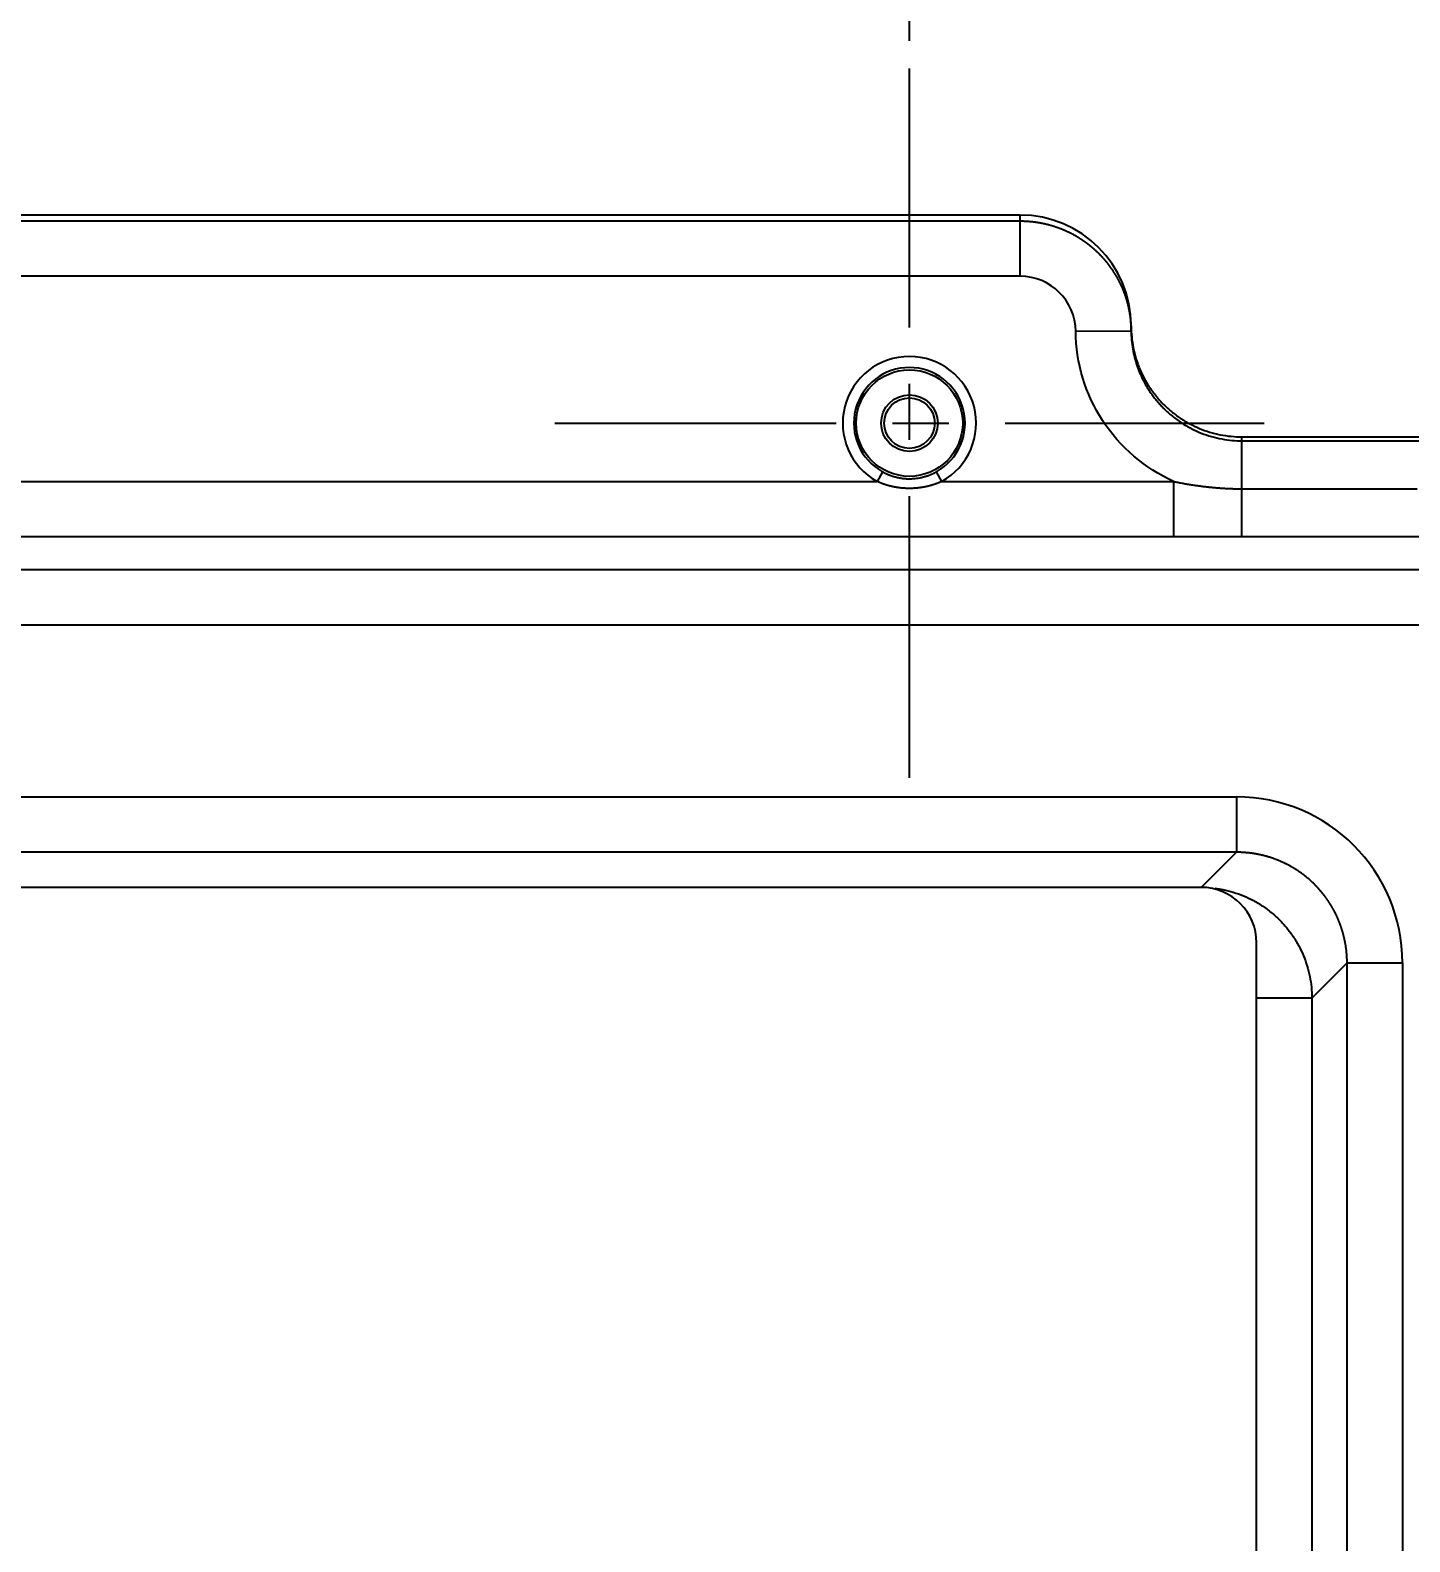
# Model space of a CAD drawing. Header units: millimetres. Extents: x 6110 to 6704, y -2661 to -1821.
# Drawn here: x 6289.37 to 6320.48, y -2176.34 to -2142.25 of the extents above; entities that cross this region are included whole.
import ezdxf

# ---------------------------------------------------------------- set-up
doc = ezdxf.new("R2010")
doc.units = ezdxf.units.MM
doc.header["$LTSCALE"] = 0.1
doc.linetypes.add('CENTERX2', pattern=[101.6, 63.5, -12.7, 12.7, -12.7])
doc.linetypes.add('HIDDEN2', pattern=[4.7625, 3.175, -1.5875])
doc.layers.add('1', color=4, linetype='HIDDEN2', lineweight=13)
doc.layers.add('DIM', color=3, linetype='Continuous', lineweight=9)
doc.layers.add('CENTER', color=1, linetype='CENTERX2')
doc.styles.get("Standard").update_dxf_attribs({"font": 'arial.ttf'})
doc.dimstyles.new('ISO-25', dxfattribs={"dimtxt": 2.5, "dimasz": 2.5, "dimexe": 1.25, "dimexo": 0.625, "dimtad": 1, "dimlfac": 5, "dimtxsty": 'Standard', "dimcen": 2.5, "dimadec": 0, "dimazin": 0, "dimtfac": 1, "dimtmove": 0, "dimatfit": 3, "dimfxl": 0, "dimarcsym": 0})

# ---------------------------------------------------------------- blocks, each defined once
blk = doc.blocks.new('*D79')
at = {"layer": 'Defpoints', "color": 0}
for p in [(6257.064, -2134.469), (6257.064, -2143.114), (6309.201, -2143.114)]:
    blk.add_point(p, dxfattribs=at)
at = {"layer": 'DIM', "color": 0, "lineweight": -2}
for p, q in [((6257.064, -2142.489), (6257.064, -2133.219)), ((6309.201, -2142.489), (6309.201, -2133.219)), ((6304.201, -2134.469), (6262.064, -2134.469))]:
    blk.add_line(p, q, dxfattribs=at)
at = {"layer": 'DIM', "color": 0}
for points in [[(6262.064, -2133.636), (6262.064, -2135.303), (6257.064, -2134.469)], [(6304.201, -2133.636), (6304.201, -2135.303), (6309.201, -2134.469)]]:
    blk.add_solid(points, dxfattribs=at)
at = {"layer": 'DIM', "color": 0, "insert": (6283.132, -2130.84), "char_height": 5, "attachment_point": 5}
blk.add_mtext('208,5', dxfattribs=at)
blk = doc.blocks.new('*D85')
at = {"layer": 'Defpoints', "color": 0}
for p in [(6324.46, -2027.378), (6392.692, -2027.378), (6311.704, -2532.542)]:
    blk.add_point(p, dxfattribs=at)
at = {"layer": 'DIM', "color": 0, "lineweight": -2}
for p, q in [((6325.085, -2027.378), (6393.942, -2027.378)), ((6392.692, -2527.542), (6392.692, -2032.378)), ((6312.329, -2532.542), (6393.942, -2532.542))]:
    blk.add_line(p, q, dxfattribs=at)
at = {"layer": 'DIM', "color": 0}
for points in [[(6391.858, -2032.378), (6393.525, -2032.378), (6392.692, -2027.378)], [(6391.858, -2527.542), (6393.525, -2527.542), (6392.692, -2532.542)]]:
    blk.add_solid(points, dxfattribs=at)
at = {"layer": 'DIM', "color": 0, "insert": (6389.062, -2279.96), "char_height": 5, "attachment_point": 5, "rotation": 90}
blk.add_mtext('2020,7', dxfattribs=at)

msp = doc.modelspace()

# ---------------------------------------------------------------- hatches: boundary and pattern name
at = {"layer": 'DIM'}
h = msp.add_hatch(dxfattribs=at)
h.set_pattern_fill('ANSI31', color=2)
edge = h.paths.add_edge_path()
edge.add_line((6619.617, -2595.98), (6619.617, -1962.206))
edge.add_line((6634.617, -1966.11), (6619.617, -1966.11))
edge.add_line((6634.617, -2610.98), (6634.617, -1966.11))
edge.add_line((6634.617, -2610.98), (6184.457, -2610.98))
edge.add_line((6619.617, -2595.98), (6184.457, -2595.98))
edge.add_line((6184.457, -2610.98), (6184.457, -2595.98))

# ---------------------------------------------------------------- linework, layer by layer
at = {"layer": '1', "color": 7, "linetype": 'Continuous', "lineweight": -3}
for p, q in [((6254.564, -2146.419), (6311.701, -2146.419)), ((6311.701, -2146.554), (6311.701, -2146.419)), ((6254.564, -2146.554), (6311.701, -2146.554)), ((6311.701, -2147.802), (6311.701, -2146.554)), ((6311.701, -2147.802), (6254.564, -2147.802)), ((6312.95, -2149.043), (6314.2, -2149.032)), ((6316.7, -2151.512), (6320.75, -2151.512)), ((6316.7, -2152.595), (6316.7, -2151.512)), ((6316.701, -2151.424), (6320.75, -2151.424)), ((6308.593, -2152.211), (6308.472, -2152.43)), ((6309.929, -2152.43), (6309.808, -2152.211)), ((6257.792, -2152.43), (6308.472, -2152.43)), ((6309.929, -2152.43), (6315.158, -2152.43)), ((6315.158, -2152.43), (6315.158, -2153.678)), ((6316.7, -2152.595), (6320.65, -2152.595)), ((6316.7, -2153.677), (6316.7, -2152.595)), ((6315.158, -2153.678), (6251.107, -2153.678)), ((6321.542, -2153.677), (6316.7, -2153.677)), ((6239.313, -2154.418), (6326.951, -2154.418)), ((6326.951, -2155.667), (6239.313, -2155.667)), ((6243.193, -2159.544), (6316.574, -2159.544)), ((6316.574, -2159.544), (6316.574, -2160.793)), ((6316.574, -2160.793), (6243.193, -2160.793)), ((6315.783, -2161.584), (6316.574, -2160.793)), ((6315.781, -2161.584), (6243.986, -2161.584)), ((6317.029, -2215.946), (6317.029, -2162.832)), ((6319.07, -2163.289), (6318.277, -2164.082)), ((6319.07, -2214.575), (6319.07, -2163.289)), ((6319.07, -2163.289), (6320.319, -2163.289)), ((6320.319, -2163.289), (6320.319, -2214.548)), ((6318.277, -2164.082), (6317.029, -2164.082)), ((6318.277, -2164.082), (6318.277, -2214.573))]:
    msp.add_line(p, q, dxfattribs=at)
for radius in [1.201, 0.639, 0.569]:
    msp.add_circle((6309.201, -2151.114), radius, dxfattribs=at)
for radius in [1.504, 1.254]:
    msp.add_arc((6309.201, -2151.114), radius, 298.9552, 241.0448, dxfattribs=at)
for centre, major_axis, ratio, start_param, end_param in [((6311.701, -2148.923), (0, -2.503), 0.99863, 1.570913, 3.141593), ((6311.701, -2149.054), (0, -1.252), 0.99863, 1.57965, 3.141593), ((6311.701, -2148.921), (0, 12.495), 0.200071, 4.703535, 4.712273), ((6311.7, -2151.419), (0, 9.999), 0.500087, 4.703084, 4.711968), ((6316.563, -2163.299), (-2.659, -2.659), 0.997265, 2.357564, 3.925621), ((6315.777, -2162.836), (-0.886, -0.886), 0.997265, 2.357564, 3.925621)]:
    msp.add_ellipse(centre, major_axis=major_axis, ratio=ratio, start_param=start_param, end_param=end_param, dxfattribs=at)
for points, knots in [([(6311.701, -2146.554), (6311.705, -2146.554), (6311.713, -2146.554), (6311.725, -2146.554), (6311.737, -2146.554), (6311.749, -2146.554), (6311.762, -2146.554), (6311.774, -2146.555), (6311.786, -2146.555), (6311.799, -2146.556), (6311.811, -2146.556), (6311.824, -2146.557), (6311.836, -2146.557), (6311.849, -2146.558), (6311.862, -2146.559), (6311.874, -2146.56), (6311.887, -2146.561), (6311.9, -2146.562), (6311.912, -2146.563), (6311.925, -2146.564), (6311.938, -2146.565), (6311.951, -2146.566), (6311.963, -2146.568), (6311.976, -2146.569), (6311.989, -2146.57), (6312.002, -2146.572), (6312.015, -2146.574), (6312.028, -2146.575), (6312.041, -2146.577), (6312.054, -2146.579), (6312.067, -2146.581), (6312.081, -2146.583), (6312.094, -2146.585), (6312.107, -2146.587), (6312.12, -2146.589), (6312.133, -2146.591), (6312.146, -2146.594), (6312.16, -2146.596), (6312.173, -2146.599), (6312.186, -2146.601), (6312.2, -2146.604), (6312.213, -2146.607), (6312.226, -2146.61), (6312.24, -2146.613), (6312.253, -2146.616), (6312.267, -2146.619), (6312.28, -2146.622), (6312.294, -2146.625), (6312.307, -2146.628), (6312.321, -2146.632), (6312.334, -2146.635), (6312.348, -2146.639), (6312.361, -2146.643), (6312.375, -2146.646), (6312.389, -2146.65), (6312.402, -2146.654), (6312.416, -2146.658), (6312.43, -2146.662), (6312.443, -2146.667), (6312.457, -2146.671), (6312.471, -2146.675), (6312.484, -2146.68), (6312.498, -2146.684), (6312.512, -2146.689), (6312.525, -2146.694), (6312.539, -2146.699), (6312.553, -2146.704), (6312.567, -2146.709), (6312.58, -2146.714), (6312.594, -2146.719), (6312.608, -2146.724), (6312.622, -2146.73), (6312.635, -2146.735), (6312.649, -2146.741), (6312.663, -2146.746), (6312.677, -2146.752), (6312.69, -2146.758), (6312.704, -2146.764), (6312.718, -2146.77), (6312.732, -2146.776), (6312.746, -2146.783), (6312.759, -2146.789), (6312.773, -2146.796), (6312.787, -2146.802), (6312.801, -2146.809), (6312.814, -2146.816), (6312.828, -2146.822), (6312.842, -2146.829), (6312.855, -2146.837), (6312.869, -2146.844), (6312.883, -2146.851), (6312.897, -2146.858), (6312.91, -2146.866), (6312.924, -2146.874), (6312.938, -2146.881), (6312.951, -2146.889), (6312.965, -2146.897), (6312.978, -2146.905), (6312.992, -2146.913), (6313.005, -2146.921), (6313.019, -2146.93), (6313.032, -2146.938), (6313.046, -2146.947), (6313.059, -2146.955), (6313.073, -2146.964), (6313.086, -2146.973), (6313.1, -2146.982), (6313.113, -2146.991), (6313.126, -2147), (6313.14, -2147.01), (6313.153, -2147.019), (6313.166, -2147.028), (6313.179, -2147.038), (6313.193, -2147.048), (6313.206, -2147.058), (6313.219, -2147.068), (6313.232, -2147.078), (6313.245, -2147.088), (6313.258, -2147.098), (6313.271, -2147.109), (6313.284, -2147.119), (6313.297, -2147.13), (6313.31, -2147.14), (6313.322, -2147.151), (6313.335, -2147.162), (6313.348, -2147.173), (6313.361, -2147.184), (6313.373, -2147.196), (6313.386, -2147.207), (6313.398, -2147.219), (6313.411, -2147.23), (6313.423, -2147.242), (6313.435, -2147.254), (6313.448, -2147.266), (6313.46, -2147.278), (6313.472, -2147.29), (6313.484, -2147.302), (6313.496, -2147.315), (6313.508, -2147.327), (6313.52, -2147.34), (6313.532, -2147.352), (6313.544, -2147.365), (6313.556, -2147.378), (6313.568, -2147.391), (6313.579, -2147.404), (6313.591, -2147.418), (6313.602, -2147.431), (6313.614, -2147.445), (6313.625, -2147.458), (6313.636, -2147.472), (6313.648, -2147.486), (6313.659, -2147.5), (6313.67, -2147.514), (6313.681, -2147.528), (6313.692, -2147.542), (6313.703, -2147.556), (6313.713, -2147.571), (6313.724, -2147.585), (6313.735, -2147.6), (6313.745, -2147.615), (6313.755, -2147.63), (6313.766, -2147.645), (6313.776, -2147.66), (6313.786, -2147.675), (6313.796, -2147.691), (6313.806, -2147.706), (6313.816, -2147.721), (6313.826, -2147.737), (6313.835, -2147.753), (6313.845, -2147.769), (6313.854, -2147.785), (6313.864, -2147.801), (6313.873, -2147.817), (6313.882, -2147.833), (6313.891, -2147.849), (6313.9, -2147.866), (6313.909, -2147.883), (6313.918, -2147.899), (6313.927, -2147.916), (6313.935, -2147.933), (6313.944, -2147.95), (6313.952, -2147.967), (6313.96, -2147.984), (6313.968, -2148.001), (6313.976, -2148.019), (6313.984, -2148.036), (6313.992, -2148.054), (6313.999, -2148.071), (6314.007, -2148.089), (6314.014, -2148.107), (6314.021, -2148.125), (6314.029, -2148.143), (6314.036, -2148.161), (6314.042, -2148.179), (6314.049, -2148.197), (6314.056, -2148.215), (6314.062, -2148.234), (6314.069, -2148.252), (6314.075, -2148.271), (6314.081, -2148.29), (6314.087, -2148.309), (6314.093, -2148.327), (6314.098, -2148.346), (6314.104, -2148.365), (6314.109, -2148.384), (6314.115, -2148.404), (6314.12, -2148.423), (6314.125, -2148.442), (6314.129, -2148.462), (6314.134, -2148.481), (6314.139, -2148.501), (6314.143, -2148.52), (6314.147, -2148.54), (6314.151, -2148.56), (6314.155, -2148.58), (6314.159, -2148.6), (6314.163, -2148.62), (6314.166, -2148.64), (6314.169, -2148.66), (6314.172, -2148.68), (6314.175, -2148.7), (6314.178, -2148.721), (6314.181, -2148.741), (6314.183, -2148.761), (6314.186, -2148.782), (6314.188, -2148.802), (6314.19, -2148.823), (6314.192, -2148.844), (6314.193, -2148.864), (6314.195, -2148.885), (6314.196, -2148.906), (6314.197, -2148.927), (6314.198, -2148.948), (6314.199, -2148.968), (6314.2, -2148.989), (6314.2, -2149.01), (6314.2, -2149.025), (6314.2, -2149.032)], [0, 0, 0, 0, 0.003114, 0.006238, 0.009372, 0.012516, 0.015669, 0.018832, 0.022005, 0.025187, 0.028379, 0.031581, 0.034793, 0.038015, 0.041246, 0.044487, 0.047738, 0.050998, 0.054268, 0.057548, 0.060838, 0.064138, 0.067447, 0.070766, 0.074095, 0.077433, 0.080781, 0.084139, 0.087507, 0.090884, 0.094272, 0.097669, 0.101075, 0.104492, 0.107918, 0.111354, 0.1148, 0.118255, 0.121721, 0.125196, 0.12868, 0.132175, 0.135679, 0.139193, 0.142717, 0.14625, 0.149793, 0.153346, 0.156909, 0.160482, 0.164064, 0.167656, 0.171258, 0.174869, 0.17849, 0.182121, 0.185762, 0.189412, 0.193073, 0.196743, 0.200422, 0.204112, 0.207811, 0.21152, 0.215239, 0.218967, 0.222706, 0.226454, 0.230212, 0.233979, 0.237756, 0.241543, 0.24534, 0.249147, 0.252963, 0.256789, 0.260625, 0.26447, 0.268326, 0.272191, 0.276065, 0.27995, 0.283844, 0.287748, 0.291662, 0.295586, 0.299519, 0.303462, 0.307415, 0.311377, 0.31535, 0.319332, 0.323324, 0.327325, 0.331337, 0.335358, 0.339389, 0.343429, 0.34748, 0.35154, 0.35561, 0.359689, 0.363779, 0.367878, 0.371987, 0.376105, 0.380234, 0.384372, 0.38852, 0.392677, 0.396845, 0.401022, 0.405209, 0.409406, 0.413612, 0.417828, 0.422054, 0.42629, 0.430535, 0.43479, 0.439055, 0.44333, 0.447615, 0.451909, 0.456213, 0.460527, 0.46485, 0.469183, 0.473526, 0.477879, 0.482242, 0.486614, 0.490996, 0.495388, 0.499789, 0.504201, 0.508622, 0.513052, 0.517493, 0.521943, 0.526403, 0.530873, 0.535353, 0.539842, 0.544341, 0.54885, 0.553369, 0.557897, 0.562435, 0.566983, 0.571541, 0.576108, 0.580685, 0.585272, 0.589869, 0.594475, 0.599092, 0.603717, 0.608353, 0.612999, 0.617654, 0.622319, 0.626993, 0.631678, 0.636372, 0.641076, 0.64579, 0.650513, 0.655247, 0.65999, 0.664742, 0.669505, 0.674277, 0.679059, 0.683851, 0.688653, 0.693464, 0.698285, 0.703116, 0.707957, 0.712807, 0.717667, 0.722537, 0.727416, 0.732306, 0.737205, 0.742114, 0.747033, 0.751961, 0.756899, 0.761847, 0.766805, 0.771772, 0.776749, 0.781736, 0.786733, 0.791739, 0.796756, 0.801782, 0.806817, 0.811863, 0.816918, 0.821983, 0.827058, 0.832143, 0.837237, 0.842341, 0.847455, 0.852578, 0.857712, 0.862855, 0.868007, 0.87317, 0.878342, 0.883525, 0.888716, 0.893918, 0.899129, 0.904351, 0.909581, 0.914822, 0.920073, 0.925333, 0.930603, 0.935882, 0.941172, 0.946471, 0.95178, 0.957099, 0.962427, 0.967766, 0.973114, 0.978471, 0.983839, 0.989216, 0.994603, 1, 1, 1, 1]), ([(6315.158, -2152.43), (6314.512, -2152.138), (6313.945, -2151.652), (6313.171, -2150.463), (6312.957, -2149.761), (6312.95, -2149.043)], [0, 0, 0, 0, 0.5, 0.5, 1, 1, 1, 1]), ([(6314.2, -2149.032), (6314.201, -2149.103), (6314.205, -2149.173), (6314.217, -2149.31), (6314.227, -2149.377), (6314.25, -2149.508), (6314.263, -2149.572), (6314.295, -2149.694), (6314.312, -2149.753), (6314.351, -2149.866), (6314.371, -2149.92), (6314.414, -2150.023), (6314.436, -2150.072), (6314.482, -2150.164), (6314.505, -2150.208), (6314.551, -2150.289), (6314.575, -2150.328), (6314.621, -2150.399), (6314.643, -2150.432), (6314.687, -2150.493), (6314.708, -2150.521), (6314.748, -2150.573), (6314.767, -2150.596), (6314.803, -2150.639), (6314.819, -2150.658), (6314.849, -2150.692), (6314.863, -2150.707), (6314.887, -2150.733), (6314.898, -2150.744), (6314.916, -2150.762), (6314.923, -2150.769), (6314.931, -2150.778), (6314.934, -2150.781), (6314.937, -2150.784), (6314.938, -2150.785), (6314.939, -2150.785), (6314.939, -2150.786), (6314.939, -2150.786), (6314.939, -2150.786), (6314.939, -2150.786), (6314.939, -2150.786), (6315, -2150.846), (6315.064, -2150.904), (6315.197, -2151.011), (6315.266, -2151.061), (6315.409, -2151.154), (6315.482, -2151.197), (6315.631, -2151.273), (6315.707, -2151.308), (6315.86, -2151.368), (6315.937, -2151.394), (6316.092, -2151.439), (6316.17, -2151.457), (6316.324, -2151.485), (6316.401, -2151.496), (6316.552, -2151.509), (6316.627, -2151.512), (6316.7, -2151.512)], [0, 0, 0, 0, 0.000015, 0.000015, 0.000031, 0.000031, 0.000046, 0.000046, 0.000061, 0.000061, 0.000076, 0.000076, 0.000092, 0.000092, 0.000107, 0.000107, 0.000122, 0.000122, 0.000137, 0.000137, 0.000153, 0.000153, 0.000168, 0.000168, 0.000183, 0.000183, 0.000198, 0.000198, 0.000214, 0.000214, 0.000229, 0.000229, 0.000236, 0.00024, 0.000242, 0.000242, 0.000244, 0.000244, 0.000259, 0.000259, 0.000275, 0.000275, 0.12524, 0.12524, 0.250206, 0.250206, 0.375172, 0.375172, 0.500137, 0.500137, 0.625103, 0.625103, 0.750069, 0.750069, 0.875034, 0.875034, 1, 1, 1, 1]), ([(6314.201, -2148.922), (6314.201, -2149.005), (6314.205, -2149.087), (6314.221, -2149.249), (6314.233, -2149.33), (6314.264, -2149.489), (6314.284, -2149.569), (6314.314, -2149.667), (6314.323, -2149.696), (6314.333, -2149.725), (6314.34, -2149.745), (6314.343, -2149.755), (6314.36, -2149.803), (6314.375, -2149.841), (6314.422, -2149.955), (6314.492, -2150.102), (6314.575, -2150.242), (6314.643, -2150.344), (6314.667, -2150.378), (6314.703, -2150.427), (6314.716, -2150.443), (6314.741, -2150.476), (6314.754, -2150.492), (6314.819, -2150.572), (6314.874, -2150.632), (6314.99, -2150.748), (6315.05, -2150.803), (6315.176, -2150.906), (6315.241, -2150.955), (6315.326, -2151.012), (6315.344, -2151.023), (6315.37, -2151.04), (6315.379, -2151.045), (6315.396, -2151.056), (6315.44, -2151.083), (6315.485, -2151.108), (6315.593, -2151.166), (6315.74, -2151.236), (6315.893, -2151.291), (6316.011, -2151.327), (6316.05, -2151.338), (6316.11, -2151.353), (6316.13, -2151.358), (6316.17, -2151.367), (6316.19, -2151.371), (6316.291, -2151.391), (6316.454, -2151.415), (6316.618, -2151.424), (6316.701, -2151.424)], [0, 0, 0, 0, 0.0625, 0.0625, 0.125, 0.125, 0.1875, 0.1875, 0.203125, 0.210938, 0.210938, 0.21875, 0.21875, 0.25, 0.25, 0.3125, 0.375, 0.375, 0.40625, 0.40625, 0.421875, 0.421875, 0.4375, 0.4375, 0.5, 0.5, 0.5625, 0.5625, 0.625, 0.625, 0.640625, 0.640625, 0.648438, 0.648438, 0.65625, 0.6875, 0.6875, 0.75, 0.8125, 0.8125, 0.84375, 0.84375, 0.859375, 0.859375, 0.875, 0.875, 0.9375, 1, 1, 1, 1]), ([(6308.593, -2152.211), (6308.596, -2152.212), (6308.601, -2152.215), (6308.609, -2152.219), (6308.616, -2152.223), (6308.625, -2152.228), (6308.633, -2152.232), (6308.642, -2152.237), (6308.651, -2152.241), (6308.661, -2152.246), (6308.671, -2152.25), (6308.681, -2152.255), (6308.691, -2152.26), (6308.702, -2152.264), (6308.713, -2152.269), (6308.725, -2152.274), (6308.736, -2152.279), (6308.748, -2152.283), (6308.761, -2152.288), (6308.774, -2152.293), (6308.787, -2152.298), (6308.8, -2152.302), (6308.814, -2152.307), (6308.828, -2152.311), (6308.843, -2152.316), (6308.857, -2152.32), (6308.873, -2152.324), (6308.898, -2152.331), (6308.932, -2152.339), (6308.974, -2152.348), (6309.013, -2152.354), (6309.051, -2152.359), (6309.086, -2152.363), (6309.118, -2152.366), (6309.148, -2152.367), (6309.175, -2152.368), (6309.208, -2152.368), (6309.249, -2152.367), (6309.304, -2152.364), (6309.367, -2152.358), (6309.438, -2152.346), (6309.497, -2152.333), (6309.541, -2152.321), (6309.569, -2152.313), (6309.595, -2152.304), (6309.62, -2152.296), (6309.644, -2152.287), (6309.666, -2152.278), (6309.688, -2152.269), (6309.708, -2152.261), (6309.727, -2152.252), (6309.745, -2152.243), (6309.763, -2152.235), (6309.779, -2152.227), (6309.793, -2152.219), (6309.803, -2152.213), (6309.808, -2152.211)], [0, 0, 0, 0, 0.006625, 0.013491, 0.0206, 0.02795, 0.035542, 0.043377, 0.051454, 0.059772, 0.068333, 0.077136, 0.086181, 0.095468, 0.104997, 0.114769, 0.124782, 0.135038, 0.145536, 0.156277, 0.167259, 0.178484, 0.189951, 0.201661, 0.213613, 0.225807, 0.238244, 0.250922, 0.286904, 0.320809, 0.352639, 0.382392, 0.410069, 0.435669, 0.459193, 0.480641, 0.500013, 0.536364, 0.579447, 0.629261, 0.685806, 0.749082, 0.772435, 0.794952, 0.816634, 0.837479, 0.85749, 0.876664, 0.895004, 0.912508, 0.929177, 0.945011, 0.96001, 0.974175, 0.987505, 1, 1, 1, 1]), ([(6309.929, -2152.43), (6309.926, -2152.431), (6309.92, -2152.434), (6309.91, -2152.438), (6309.901, -2152.442), (6309.892, -2152.446), (6309.883, -2152.45), (6309.874, -2152.454), (6309.865, -2152.458), (6309.855, -2152.461), (6309.846, -2152.465), (6309.837, -2152.469), (6309.828, -2152.472), (6309.818, -2152.476), (6309.809, -2152.479), (6309.8, -2152.483), (6309.79, -2152.486), (6309.781, -2152.49), (6309.772, -2152.493), (6309.762, -2152.496), (6309.753, -2152.499), (6309.743, -2152.502), (6309.734, -2152.505), (6309.724, -2152.508), (6309.715, -2152.511), (6309.706, -2152.514), (6309.696, -2152.517), (6309.686, -2152.52), (6309.677, -2152.522), (6309.667, -2152.525), (6309.658, -2152.528), (6309.648, -2152.53), (6309.639, -2152.533), (6309.629, -2152.535), (6309.619, -2152.537), (6309.61, -2152.54), (6309.6, -2152.542), (6309.59, -2152.544), (6309.581, -2152.546), (6309.571, -2152.548), (6309.561, -2152.551), (6309.552, -2152.552), (6309.542, -2152.554), (6309.532, -2152.556), (6309.522, -2152.558), (6309.512, -2152.56), (6309.503, -2152.562), (6309.493, -2152.563), (6309.483, -2152.565), (6309.473, -2152.566), (6309.463, -2152.568), (6309.453, -2152.569), (6309.443, -2152.571), (6309.433, -2152.572), (6309.424, -2152.573), (6309.414, -2152.574), (6309.404, -2152.575), (6309.394, -2152.577), (6309.384, -2152.578), (6309.374, -2152.579), (6309.363, -2152.579), (6309.353, -2152.58), (6309.343, -2152.581), (6309.333, -2152.582), (6309.323, -2152.583), (6309.313, -2152.583), (6309.303, -2152.584), (6309.293, -2152.584), (6309.283, -2152.585), (6309.272, -2152.585), (6309.262, -2152.586), (6309.252, -2152.586), (6309.242, -2152.586), (6309.231, -2152.586), (6309.221, -2152.586), (6309.211, -2152.587), (6309.198, -2152.587), (6309.181, -2152.587), (6309.162, -2152.586), (6309.143, -2152.586), (6309.124, -2152.585), (6309.105, -2152.584), (6309.086, -2152.583), (6309.067, -2152.582), (6309.048, -2152.58), (6309.029, -2152.579), (6309.01, -2152.577), (6308.991, -2152.575), (6308.973, -2152.573), (6308.954, -2152.57), (6308.935, -2152.567), (6308.917, -2152.565), (6308.898, -2152.562), (6308.88, -2152.558), (6308.862, -2152.555), (6308.843, -2152.551), (6308.825, -2152.548), (6308.807, -2152.543), (6308.789, -2152.539), (6308.771, -2152.535), (6308.753, -2152.53), (6308.735, -2152.525), (6308.717, -2152.52), (6308.699, -2152.515), (6308.681, -2152.51), (6308.664, -2152.504), (6308.646, -2152.498), (6308.628, -2152.492), (6308.611, -2152.486), (6308.593, -2152.48), (6308.576, -2152.473), (6308.558, -2152.466), (6308.541, -2152.46), (6308.524, -2152.452), (6308.507, -2152.445), (6308.49, -2152.437), (6308.478, -2152.432), (6308.472, -2152.43)], [0, 0, 0, 0, 0.006672, 0.013339, 0.02, 0.026656, 0.033307, 0.039953, 0.046594, 0.053232, 0.059865, 0.066495, 0.073121, 0.079743, 0.086362, 0.092979, 0.099592, 0.106204, 0.112813, 0.119419, 0.126025, 0.132628, 0.13923, 0.145831, 0.152431, 0.159031, 0.16563, 0.172229, 0.178827, 0.185426, 0.192026, 0.198626, 0.205227, 0.21183, 0.218433, 0.225039, 0.231646, 0.238255, 0.244866, 0.25148, 0.258097, 0.264717, 0.27134, 0.277966, 0.284596, 0.29123, 0.297868, 0.30451, 0.311157, 0.317808, 0.324465, 0.331126, 0.337793, 0.344466, 0.351145, 0.35783, 0.364521, 0.371218, 0.377923, 0.384634, 0.391352, 0.398078, 0.404812, 0.411553, 0.418302, 0.42506, 0.431826, 0.438601, 0.445384, 0.452177, 0.458979, 0.46579, 0.472612, 0.479443, 0.486284, 0.493136, 0.499998, 0.512851, 0.525668, 0.538451, 0.5512, 0.563916, 0.576602, 0.589259, 0.601887, 0.61449, 0.627067, 0.63962, 0.652151, 0.664661, 0.677153, 0.689626, 0.702083, 0.714524, 0.726953, 0.739369, 0.751775, 0.764172, 0.776562, 0.788945, 0.801324, 0.8137, 0.826075, 0.838449, 0.850825, 0.863204, 0.875588, 0.887977, 0.900374, 0.912781, 0.925197, 0.937626, 0.950068, 0.962525, 0.974998, 0.987489, 1, 1, 1, 1]), ([(6315.158, -2152.43), (6315.158, -2152.43), (6315.159, -2152.43), (6315.161, -2152.43), (6315.165, -2152.431), (6315.17, -2152.432), (6315.176, -2152.433), (6315.188, -2152.436), (6315.214, -2152.441), (6315.269, -2152.452), (6315.349, -2152.467), (6315.444, -2152.484), (6315.54, -2152.5), (6315.635, -2152.514), (6315.731, -2152.528), (6315.827, -2152.54), (6315.905, -2152.549), (6315.963, -2152.556), (6316.002, -2152.56), (6316.04, -2152.563), (6316.078, -2152.567), (6316.117, -2152.57), (6316.155, -2152.573), (6316.194, -2152.576), (6316.232, -2152.579), (6316.271, -2152.581), (6316.31, -2152.584), (6316.349, -2152.586), (6316.387, -2152.588), (6316.426, -2152.589), (6316.465, -2152.591), (6316.504, -2152.592), (6316.543, -2152.593), (6316.583, -2152.594), (6316.622, -2152.595), (6316.661, -2152.595), (6316.687, -2152.595), (6316.7, -2152.595)], [0, 0, 0, 0, 0.000519, 0.001997, 0.004434, 0.007828, 0.01172, 0.015662, 0.031326, 0.062642, 0.125232, 0.187361, 0.250266, 0.311818, 0.373938, 0.436644, 0.499958, 0.524748, 0.54955, 0.574367, 0.599199, 0.624048, 0.648916, 0.673805, 0.698715, 0.723649, 0.748609, 0.773596, 0.798612, 0.823659, 0.848738, 0.873852, 0.899002, 0.924189, 0.949417, 0.974687, 1, 1, 1, 1]), ([(6319.07, -2163.289), (6319.07, -2163.285), (6319.07, -2163.276), (6319.07, -2163.263), (6319.07, -2163.251), (6319.07, -2163.238), (6319.07, -2163.225), (6319.069, -2163.212), (6319.069, -2163.199), (6319.068, -2163.186), (6319.068, -2163.174), (6319.067, -2163.161), (6319.067, -2163.148), (6319.066, -2163.135), (6319.065, -2163.123), (6319.064, -2163.11), (6319.063, -2163.097), (6319.062, -2163.084), (6319.061, -2163.072), (6319.06, -2163.059), (6319.059, -2163.046), (6319.058, -2163.034), (6319.056, -2163.021), (6319.055, -2163.009), (6319.054, -2162.996), (6319.052, -2162.983), (6319.05, -2162.971), (6319.049, -2162.958), (6319.047, -2162.946), (6319.045, -2162.933), (6319.044, -2162.921), (6319.042, -2162.908), (6319.04, -2162.896), (6319.038, -2162.883), (6319.036, -2162.871), (6319.034, -2162.859), (6319.031, -2162.846), (6319.029, -2162.834), (6319.027, -2162.821), (6319.025, -2162.809), (6319.022, -2162.797), (6319.02, -2162.785), (6319.017, -2162.772), (6319.015, -2162.76), (6319.012, -2162.748), (6319.009, -2162.736), (6319.006, -2162.723), (6319.004, -2162.711), (6319.001, -2162.699), (6318.998, -2162.687), (6318.995, -2162.675), (6318.992, -2162.663), (6318.988, -2162.651), (6318.985, -2162.639), (6318.982, -2162.627), (6318.979, -2162.615), (6318.975, -2162.603), (6318.972, -2162.591), (6318.969, -2162.579), (6318.965, -2162.567), (6318.961, -2162.555), (6318.958, -2162.544), (6318.954, -2162.532), (6318.95, -2162.52), (6318.947, -2162.508), (6318.943, -2162.497), (6318.939, -2162.485), (6318.935, -2162.473), (6318.931, -2162.462), (6318.927, -2162.45), (6318.923, -2162.438), (6318.918, -2162.427), (6318.914, -2162.415), (6318.91, -2162.404), (6318.905, -2162.392), (6318.901, -2162.381), (6318.897, -2162.37), (6318.892, -2162.358), (6318.888, -2162.347), (6318.883, -2162.336), (6318.878, -2162.324), (6318.874, -2162.313), (6318.869, -2162.302), (6318.864, -2162.291), (6318.859, -2162.28), (6318.854, -2162.268), (6318.849, -2162.257), (6318.844, -2162.246), (6318.839, -2162.235), (6318.834, -2162.224), (6318.829, -2162.213), (6318.824, -2162.202), (6318.818, -2162.192), (6318.813, -2162.181), (6318.808, -2162.17), (6318.802, -2162.159), (6318.797, -2162.148), (6318.791, -2162.138), (6318.786, -2162.127), (6318.78, -2162.116), (6318.774, -2162.106), (6318.769, -2162.095), (6318.763, -2162.085), (6318.757, -2162.074), (6318.751, -2162.064), (6318.745, -2162.053), (6318.739, -2162.043), (6318.733, -2162.032), (6318.727, -2162.022), (6318.721, -2162.012), (6318.715, -2162.001), (6318.709, -2161.991), (6318.703, -2161.981), (6318.697, -2161.971), (6318.69, -2161.961), (6318.684, -2161.951), (6318.678, -2161.941), (6318.671, -2161.931), (6318.665, -2161.921), (6318.658, -2161.911), (6318.652, -2161.901), (6318.645, -2161.891), (6318.638, -2161.881), (6318.632, -2161.871), (6318.625, -2161.862), (6318.618, -2161.852), (6318.611, -2161.842), (6318.604, -2161.833), (6318.598, -2161.823), (6318.591, -2161.814), (6318.584, -2161.804), (6318.577, -2161.795), (6318.57, -2161.785), (6318.563, -2161.776), (6318.555, -2161.767), (6318.548, -2161.757), (6318.541, -2161.748), (6318.534, -2161.739), (6318.527, -2161.73), (6318.519, -2161.72), (6318.512, -2161.711), (6318.504, -2161.702), (6318.497, -2161.693), (6318.49, -2161.684), (6318.482, -2161.675), (6318.474, -2161.667), (6318.467, -2161.658), (6318.459, -2161.649), (6318.452, -2161.64), (6318.444, -2161.631), (6318.436, -2161.623), (6318.428, -2161.614), (6318.421, -2161.606), (6318.413, -2161.597), (6318.405, -2161.588), (6318.397, -2161.58), (6318.389, -2161.572), (6318.381, -2161.563), (6318.373, -2161.555), (6318.365, -2161.547), (6318.357, -2161.538), (6318.349, -2161.53), (6318.339, -2161.52), (6318.325, -2161.507), (6318.31, -2161.491), (6318.294, -2161.476), (6318.278, -2161.461), (6318.262, -2161.446), (6318.246, -2161.432), (6318.229, -2161.417), (6318.213, -2161.402), (6318.196, -2161.388), (6318.179, -2161.374), (6318.162, -2161.36), (6318.145, -2161.346), (6318.128, -2161.332), (6318.11, -2161.318), (6318.093, -2161.305), (6318.075, -2161.291), (6318.057, -2161.278), (6318.039, -2161.265), (6318.021, -2161.252), (6318.002, -2161.239), (6317.984, -2161.226), (6317.965, -2161.214), (6317.947, -2161.201), (6317.928, -2161.189), (6317.909, -2161.177), (6317.89, -2161.165), (6317.87, -2161.153), (6317.851, -2161.141), (6317.831, -2161.13), (6317.812, -2161.119), (6317.792, -2161.107), (6317.772, -2161.097), (6317.752, -2161.086), (6317.732, -2161.075), (6317.711, -2161.065), (6317.691, -2161.054), (6317.67, -2161.044), (6317.65, -2161.034), (6317.629, -2161.025), (6317.608, -2161.015), (6317.587, -2161.006), (6317.566, -2160.996), (6317.545, -2160.987), (6317.523, -2160.978), (6317.502, -2160.97), (6317.48, -2160.961), (6317.459, -2160.953), (6317.437, -2160.945), (6317.415, -2160.937), (6317.393, -2160.929), (6317.371, -2160.922), (6317.349, -2160.914), (6317.327, -2160.907), (6317.304, -2160.9), (6317.282, -2160.894), (6317.259, -2160.887), (6317.237, -2160.881), (6317.214, -2160.875), (6317.191, -2160.869), (6317.168, -2160.863), (6317.145, -2160.858), (6317.122, -2160.853), (6317.099, -2160.848), (6317.076, -2160.843), (6317.052, -2160.838), (6317.029, -2160.834), (6317.006, -2160.829), (6316.982, -2160.825), (6316.958, -2160.822), (6316.935, -2160.818), (6316.911, -2160.815), (6316.887, -2160.812), (6316.864, -2160.809), (6316.84, -2160.806), (6316.816, -2160.804), (6316.792, -2160.802), (6316.768, -2160.8), (6316.744, -2160.798), (6316.719, -2160.797), (6316.695, -2160.795), (6316.671, -2160.794), (6316.647, -2160.794), (6316.622, -2160.793), (6316.598, -2160.793), (6316.582, -2160.793), (6316.574, -2160.793)], [0, 0, 0, 0, 0.00328, 0.006559, 0.009834, 0.013108, 0.01638, 0.019649, 0.022916, 0.026181, 0.029444, 0.032704, 0.035962, 0.039218, 0.042472, 0.045724, 0.048973, 0.05222, 0.055465, 0.058708, 0.061948, 0.065187, 0.068423, 0.071656, 0.074888, 0.078118, 0.081345, 0.08457, 0.087793, 0.091013, 0.094232, 0.097448, 0.100662, 0.103874, 0.107084, 0.110291, 0.113496, 0.116699, 0.1199, 0.123099, 0.126295, 0.12949, 0.132682, 0.135871, 0.139059, 0.142245, 0.145428, 0.148609, 0.151788, 0.154965, 0.158139, 0.161311, 0.164482, 0.16765, 0.170815, 0.173979, 0.17714, 0.180299, 0.183456, 0.186611, 0.189764, 0.192914, 0.196063, 0.199209, 0.202353, 0.205495, 0.208634, 0.211771, 0.214907, 0.21804, 0.221171, 0.224299, 0.227426, 0.23055, 0.233672, 0.236792, 0.23991, 0.243026, 0.246139, 0.249251, 0.25236, 0.255467, 0.258571, 0.261674, 0.264775, 0.267873, 0.270969, 0.274063, 0.277155, 0.280244, 0.283332, 0.286417, 0.2895, 0.292581, 0.29566, 0.298737, 0.301812, 0.304884, 0.307954, 0.311022, 0.314088, 0.317152, 0.320213, 0.323273, 0.32633, 0.329385, 0.332438, 0.335489, 0.338538, 0.341585, 0.344629, 0.347671, 0.350711, 0.353749, 0.356785, 0.359819, 0.36285, 0.36588, 0.368907, 0.371932, 0.374955, 0.377976, 0.380995, 0.384011, 0.387026, 0.390038, 0.393048, 0.396056, 0.399062, 0.402066, 0.405068, 0.408067, 0.411065, 0.41406, 0.417053, 0.420044, 0.423033, 0.42602, 0.429004, 0.431987, 0.434967, 0.437946, 0.440922, 0.443896, 0.446868, 0.449837, 0.452805, 0.455771, 0.458734, 0.461695, 0.464655, 0.467612, 0.470567, 0.47352, 0.47647, 0.479419, 0.482366, 0.48531, 0.488252, 0.491193, 0.494131, 0.497067, 0.500001, 0.505559, 0.511126, 0.5167, 0.522281, 0.52787, 0.533467, 0.539071, 0.544683, 0.550302, 0.555929, 0.561564, 0.567206, 0.572856, 0.578513, 0.584178, 0.589851, 0.595532, 0.60122, 0.606915, 0.612618, 0.618329, 0.624048, 0.629774, 0.635508, 0.64125, 0.646999, 0.652756, 0.658521, 0.664294, 0.670074, 0.675862, 0.681657, 0.687461, 0.693272, 0.69909, 0.704917, 0.710751, 0.716593, 0.722443, 0.728301, 0.734166, 0.740039, 0.74592, 0.751808, 0.757705, 0.763609, 0.769521, 0.775441, 0.781368, 0.787304, 0.793247, 0.799198, 0.805157, 0.811124, 0.817098, 0.823081, 0.829071, 0.835069, 0.841075, 0.847089, 0.85311, 0.85914, 0.865177, 0.871222, 0.877275, 0.883336, 0.889405, 0.895482, 0.901567, 0.90766, 0.91376, 0.919868, 0.925985, 0.932109, 0.938241, 0.944381, 0.950529, 0.956685, 0.962849, 0.969021, 0.975201, 0.981389, 0.987585, 0.993788, 1, 1, 1, 1]), ([(6316.097, -2161.606), (6316.154, -2161.613), (6316.211, -2161.623), (6316.348, -2161.65), (6316.427, -2161.67), (6316.583, -2161.718), (6316.66, -2161.745), (6316.811, -2161.808), (6316.885, -2161.843), (6317.029, -2161.92), (6317.099, -2161.962), (6317.235, -2162.053), (6317.366, -2162.15), (6317.548, -2162.315), (6317.713, -2162.497), (6317.81, -2162.628), (6317.901, -2162.764), (6317.943, -2162.834), (6318.02, -2162.978), (6318.055, -2163.052), (6318.118, -2163.203), (6318.145, -2163.28), (6318.193, -2163.436), (6318.213, -2163.515), (6318.245, -2163.675), (6318.257, -2163.756), (6318.273, -2163.919), (6318.277, -2164), (6318.277, -2164.082)], [0, 0, 0, 0, 0.047959, 0.047959, 0.115962, 0.115962, 0.183965, 0.183965, 0.251968, 0.251968, 0.319971, 0.319971, 0.387974, 0.455977, 0.52398, 0.591982, 0.591982, 0.659985, 0.659985, 0.727988, 0.727988, 0.795991, 0.795991, 0.863994, 0.863994, 0.931997, 0.931997, 1, 1, 1, 1])]:
    msp.add_open_spline(points, degree=3, knots=knots, dxfattribs=at)
msp.add_open_spline([(6316.7, -2153.677), (6316.186, -2153.677), (6315.672, -2153.678), (6315.158, -2153.678)], degree=3, dxfattribs=at)
at = {"layer": 'CENTER'}
for p, q in [((6309.201, -2159.114), (6309.201, -2143.114)), ((6301.201, -2151.114), (6317.201, -2151.114))]:
    msp.add_line(p, q, dxfattribs=at)

# ---------------------------------------------------------------- dimensions: what is measured, and where the dimension line sits
at = {"layer": 'DIM'}
dim = msp.add_linear_dim(base=(6392.692, -2027.378), p1=(6311.704, -2532.542), p2=(6324.46, -2027.378), angle=90, dimstyle='ISO-25', override={"dimtxt": 5, "dimasz": 5, "dimdec": 1, "dimlfac": 4, "dimadec": 1, "dimtdec": 1, "dimfxl": 1.25, "dimtfill": 1}, dxfattribs=at)
dim.commit()
dim.dimension.update_dxf_attribs({"geometry": '*D85', "text_midpoint": (6389.062, -2279.96)})
dim = msp.add_linear_dim(base=(6257.064, -2134.469), p1=(6309.201, -2143.114), p2=(6257.064, -2143.114), dimstyle='ISO-25', override={"dimtxt": 5, "dimasz": 5, "dimdec": 1, "dimlfac": 4, "dimadec": 1, "dimtdec": 1, "dimfxl": 1.25, "dimtfill": 1}, dxfattribs=at)
dim.commit()
dim.dimension.update_dxf_attribs({"geometry": '*D79', "text_midpoint": (6283.132, -2130.84)})

doc.saveas('drawing.dxf')
